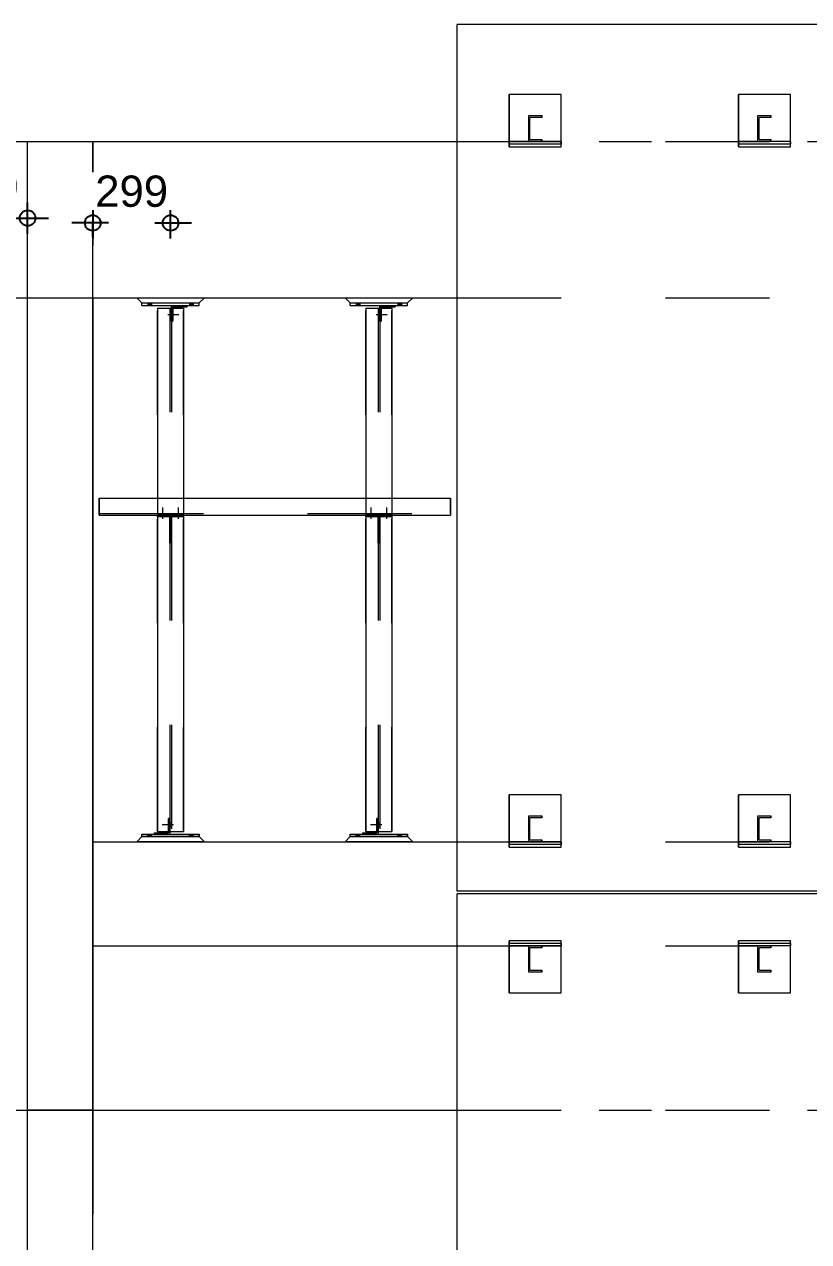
# Model space of a CAD drawing. Header units: millimetres. Extents: x 652937 to 1670132, y 1473552 to 2851037.
# Drawn here: x 663591.982 to 663594.993, y 1524533.015 to 1524537.69 of the extents above; entities that cross this region are included whole.
import ezdxf

# ---------------------------------------------------------------- set-up
doc = ezdxf.new("R2010")
doc.units = ezdxf.units.MM
for name, pattern in [('XKITLINE00', [0]), ('XKITLINE01', [4, 1, -1, 1, -1]), ('XKITLINE02', [4, 2, -2])]:
    doc.linetypes.add(name, pattern=pattern)
for name, color, linetype, lineweight in [('Bolt', 7, 'Continuous', 0), ('Part', 7, 'Continuous', 0), ('S-GRID', 7, 'Continuous', 9)]:
    doc.layers.add(name, color=color, linetype=linetype, lineweight=lineweight)
doc.layers.add('S-DIM', color=7, linetype='Continuous')
doc.styles.add('Arial', font='arial.ttf')
doc.dimstyles.new('Dim 40 - Cen', dxfattribs={"dimscale": 0.04, "dimtxt": 3, "dimasz": 1, "dimexe": 0, "dimexo": 1, "dimgap": 1.5, "dimtad": 1, "dimdec": 0, "dimlfac": 1000, "dimzin": 1, "dimdsep": 46, "dimtxsty": 'Arial', "dimblk": 'CEN1', "dimcen": 0.09, "dimclrd": 7, "dimclre": 7, "dimclrt": 7, "dimadec": 0, "dimazin": 0, "dimtfac": 1, "dimtdec": 0, "dimtix": 1, "dimtofl": 0, "dimtmove": 2, "dimatfit": 3, "dimfxl": 1, "dimtfill": 1, "dimtolj": 1, "dimtzin": 0, "dimarcsym": 1})

# ---------------------------------------------------------------- blocks, each defined once
blk = doc.blocks.new('*A39394463')
at = {"layer": 'S-GRID', "color": 7, "linetype": 'XKITLINE01', "lineweight": 0}
blk.add_line((-30.905117, -83.220099), (129.806536, -83.220099), dxfattribs=at)
blk = doc.blocks.new('*A39434467')
at = {"layer": 'S-GRID', "color": 7, "linetype": 'XKITLINE01', "lineweight": 0}
blk.add_line((-30.905117, -64.620099), (129.806536, -64.620099), dxfattribs=at)
blk = doc.blocks.new('*A40224546')
at = {"layer": 'Part', "color": 7, "linetype": 'XKITLINE00', "lineweight": 0}
for p, q in [((36.121892, -99.720099), (36.121892, -83.220099)), ((37.371892, -83.220099), (36.121892, -83.220099)), ((37.371892, -93.070099), (37.371892, -83.220099)), ((37.372292, -86.220099), (37.372292, -93.070099)), ((37.371892, -99.720099), (37.371892, -95.070099)), ((37.372292, -95.070099), (37.372292, -99.720099)), ((37.371892, -99.720099), (36.121892, -99.720099))]:
    blk.add_line(p, q, dxfattribs=at)
at = {"layer": 'Part', "color": 7, "linetype": 'XKITLINE02', "lineweight": 0}
for p, q in [((36.122292, -99.720099), (36.122292, -83.220099)), ((37.372292, -83.220099), (37.371892, -83.220099)), ((37.372292, -83.220099), (37.372292, -86.220099)), ((37.372292, -93.070099), (37.372292, -95.070099)), ((37.372292, -99.720099), (37.371892, -99.720099))]:
    blk.add_line(p, q, dxfattribs=at)
blk = doc.blocks.new('*A40314555')
at = {"layer": 'Part', "color": 7, "linetype": 'XKITLINE00', "lineweight": 0}
for p, q in [((51.765316, -62.370099), (44.365166, -62.370099)), ((44.365166, -79.020099), (44.365166, -62.370099)), ((51.765166, -79.020099), (44.365166, -79.020099)), ((51.765316, -79.070099), (44.365166, -79.070099)), ((44.365166, -93.970099), (44.365166, -79.070099))]:
    blk.add_line(p, q, dxfattribs=at)
at = {"layer": 'Part', "color": 7, "linetype": 'XKITLINE02', "lineweight": 0}
for p, q in [((44.365316, -79.020099), (44.365316, -62.370099)), ((44.365316, -93.970099), (44.365316, -79.070099))]:
    blk.add_line(p, q, dxfattribs=at)
blk = doc.blocks.new('*A44765000')
at = {"layer": 'Part', "color": 7, "linetype": 'XKITLINE00', "lineweight": 0}
blk.add_line((-7.628107, -83.220099), (44.365166, -83.220099), dxfattribs=at)
at = {"layer": 'Part', "color": 7, "linetype": 'XKITLINE02', "lineweight": 0}
blk.add_line((44.365166, -83.220099), (51.765341, -83.220099), dxfattribs=at)
blk = doc.blocks.new('*A44785002')
at = {"layer": 'Part', "color": 7, "linetype": 'XKITLINE00', "lineweight": 0}
for p, q in [((-7.628107, -64.620099), (44.365166, -64.620099)), ((-7.628107, -67.620099), (44.365166, -67.620099))]:
    blk.add_line(p, q, dxfattribs=at)
at = {"layer": 'Part', "color": 7, "linetype": 'XKITLINE02', "lineweight": 0}
for p, q in [((44.365166, -64.620099), (51.765341, -64.620099)), ((44.365166, -67.620099), (51.765341, -67.620099))]:
    blk.add_line(p, q, dxfattribs=at)
blk = doc.blocks.new('*A44795003')
at = {"layer": 'Part', "color": 7, "linetype": 'XKITLINE00', "lineweight": 0}
for p, q in [((37.371892, -80.070099), (37.371892, -78.070099)), ((37.371892, -78.070099), (44.365166, -78.070099)), ((37.371892, -80.070099), (44.365166, -80.070099))]:
    blk.add_line(p, q, dxfattribs=at)
at = {"layer": 'Part', "color": 7, "linetype": 'XKITLINE02', "lineweight": 0}
for p, q in [((37.371892, -78.070099), (37.372142, -78.070099)), ((37.372142, -78.070099), (37.372142, -80.070099)), ((44.365166, -78.070099), (51.765341, -78.070099)), ((37.372142, -80.070099), (37.371892, -80.070099)), ((44.365166, -80.070099), (51.765341, -80.070099))]:
    blk.add_line(p, q, dxfattribs=at)
blk = doc.blocks.new('*A44855009')
at = {"layer": 'Part', "color": 7, "linetype": 'XKITLINE02', "lineweight": 0}
for p, q in [((46.365369, -77.170099), (45.365357, -77.170099)), ((45.365357, -77.170099), (45.365357, -78.170099)), ((45.365369, -78.170099), (45.365369, -77.170099)), ((46.365357, -78.170099), (46.365357, -77.170099)), ((46.365369, -78.170099), (46.365369, -77.170099)), ((45.365357, -78.170099), (46.365369, -78.170099))]:
    blk.add_line(p, q, dxfattribs=at)
blk = doc.blocks.new('*A44865010')
at = {"layer": 'Part', "color": 7, "linetype": 'XKITLINE02', "lineweight": 0}
for p, q in [((46.36561, -78.070099), (45.365409, -78.070099)), ((45.365409, -78.120099), (45.365409, -78.070099)), ((45.36561, -78.120099), (45.36561, -78.070099)), ((46.365409, -78.070099), (46.36561, -78.070099)), ((46.365409, -78.120099), (46.365409, -78.070099)), ((46.36561, -78.070099), (46.36561, -78.120099)), ((46.36561, -78.120099), (45.365409, -78.120099)), ((46.36561, -78.120099), (46.365409, -78.120099))]:
    blk.add_line(p, q, dxfattribs=at)
blk = doc.blocks.new('*A44875011')
at = {"layer": 'Part', "color": 7, "linetype": 'XKITLINE02', "lineweight": 0}
for p, q in [((45.740384, -77.570099), (45.990525, -77.570099)), ((45.740384, -78.070099), (45.740384, -77.570099)), ((45.740525, -78.070099), (45.740525, -77.570099)), ((45.990525, -77.607599), (45.765384, -77.607599)), ((45.765384, -78.032599), (45.765384, -77.607599)), ((45.765525, -78.032599), (45.765525, -77.607599)), ((45.990384, -77.607599), (45.990384, -77.570099)), ((45.990525, -77.570099), (45.990525, -77.607599)), ((45.990525, -78.070099), (45.740384, -78.070099)), ((45.765384, -78.032599), (45.990525, -78.032599)), ((45.990384, -78.070099), (45.990384, -78.032599)), ((45.990525, -78.032599), (45.990525, -78.070099))]:
    blk.add_line(p, q, dxfattribs=at)
blk = doc.blocks.new('*A44885012')
at = {"layer": 'Part', "color": 7, "linetype": 'XKITLINE00', "lineweight": 0}
for p, q in [((38.851887, -71.975099), (38.851887, -71.825099)), ((38.851887, -71.825099), (38.881887, -71.825099)), ((38.851978, -72.325099), (38.851887, -71.975099)), ((38.851887, -71.975099), (38.881887, -71.975099)), ((38.881887, -71.975099), (38.881887, -71.825099)), ((38.881887, -71.975099), (38.881978, -72.325099)), ((38.882008, -72.325099), (38.882008, -71.825099)), ((38.852008, -72.325099), (38.851978, -72.325099)), ((38.851978, -72.325099), (38.882008, -72.325099))]:
    blk.add_line(p, q, dxfattribs=at)
at = {"layer": 'Part', "color": 7, "linetype": 'XKITLINE02', "lineweight": 0}
for p, q in [((38.851887, -71.825099), (38.852008, -71.825099)), ((38.852008, -71.825099), (38.852008, -72.325099)), ((38.881887, -71.825099), (38.882008, -71.825099)), ((38.882008, -71.825099), (38.881887, -71.825099))]:
    blk.add_line(p, q, dxfattribs=at)
blk = doc.blocks.new('*A44895013')
at = {"layer": 'Part', "color": 7, "linetype": 'XKITLINE00', "lineweight": 0}
for p, q in [((42.850406, -71.975099), (42.850406, -71.825099)), ((42.850406, -71.825099), (42.880406, -71.825099)), ((42.850496, -72.325099), (42.850406, -71.975099)), ((42.850406, -71.975099), (42.880406, -71.975099)), ((42.880406, -71.975099), (42.880406, -71.825099)), ((42.880406, -71.975099), (42.880496, -72.325099)), ((42.880526, -72.325099), (42.880526, -71.825099)), ((42.850526, -72.325099), (42.850496, -72.325099)), ((42.850496, -72.325099), (42.880526, -72.325099))]:
    blk.add_line(p, q, dxfattribs=at)
at = {"layer": 'Part', "color": 7, "linetype": 'XKITLINE02', "lineweight": 0}
for p, q in [((42.850406, -71.825099), (42.850526, -71.825099)), ((42.850526, -71.825099), (42.850526, -72.325099)), ((42.880406, -71.825099), (42.880526, -71.825099)), ((42.880526, -71.825099), (42.880406, -71.825099))]:
    blk.add_line(p, q, dxfattribs=at)
blk = doc.blocks.new('*A44905014')
at = {"layer": 'Part', "color": 7, "linetype": 'XKITLINE00', "lineweight": 0}
for p, q in [((38.317008, -77.920099), (39.417118, -77.920099)), ((38.317008, -77.970099), (38.317008, -77.920099)), ((39.417008, -77.970099), (38.317008, -77.970099)), ((39.417008, -77.970099), (39.417008, -77.920099)), ((39.417118, -77.920099), (39.417118, -77.970099))]:
    blk.add_line(p, q, dxfattribs=at)
at = {"layer": 'Part', "color": 7, "linetype": 'XKITLINE02', "lineweight": 0}
for p, q in [((38.317118, -77.970099), (38.317118, -77.920099)), ((39.417118, -77.970099), (39.417008, -77.970099)), ((39.417118, -77.970099), (39.417008, -77.970099))]:
    blk.add_line(p, q, dxfattribs=at)
blk = doc.blocks.new('*A44915015')
at = {"layer": 'Part', "color": 7, "linetype": 'XKITLINE00', "lineweight": 0}
for p, q in [((38.216988, -78.070099), (38.317008, -77.970099)), ((38.317008, -77.970099), (39.417008, -77.970099)), ((39.417008, -77.970099), (39.516988, -78.070099)), ((39.417118, -77.970099), (39.517138, -78.070099))]:
    blk.add_line(p, q, dxfattribs=at)
at = {"layer": 'Part', "color": 7, "linetype": 'XKITLINE02', "lineweight": 0}
for p, q in [((39.517138, -78.070099), (38.216988, -78.070099)), ((38.317118, -77.970099), (38.217138, -78.070099)), ((38.317008, -77.970099), (38.317118, -77.970099)), ((39.417008, -77.970099), (39.417118, -77.970099)), ((39.417118, -77.970099), (39.417008, -77.970099)), ((39.517138, -78.070099), (39.516988, -78.070099))]:
    blk.add_line(p, q, dxfattribs=at)
blk = doc.blocks.new('*A44925016')
at = {"layer": 'Part', "color": 7, "linetype": 'XKITLINE02', "lineweight": 0}
for p, q in [((38.852093, -77.620099), (38.827033, -77.620099)), ((38.827033, -77.620099), (38.827033, -77.870099)), ((38.827093, -77.895099), (38.827093, -77.620099)), ((38.852033, -77.620099), (38.852033, -77.870099)), ((38.852093, -77.620099), (38.852093, -77.870099)), ((38.552033, -77.920099), (38.852093, -77.920099)), ((38.552093, -77.895099), (38.552093, -77.920099)), ((38.827033, -77.895099), (38.827093, -77.895099)), ((38.827033, -77.895099), (38.827093, -77.895099))]:
    blk.add_line(p, q, dxfattribs=at)
at = {"layer": 'Part', "color": 7, "linetype": 'XKITLINE00', "lineweight": 0}
for p, q in [((38.552033, -77.895099), (38.552033, -77.920099)), ((38.552033, -77.895099), (38.827033, -77.895099)), ((38.827033, -77.870099), (38.827033, -77.895099)), ((38.852033, -77.870099), (38.852033, -77.920099)), ((38.852093, -77.870099), (38.852093, -77.920099))]:
    blk.add_line(p, q, dxfattribs=at)
blk = doc.blocks.new('*A44935017')
at = {"layer": 'Bolt', "color": 7, "linetype": 'XKITLINE02', "lineweight": 0}
for p, q in [((38.921663, -77.745099), (38.707063, -77.745099)), ((38.852043, -77.780099), (38.827043, -77.780099)), ((38.852082, -77.710099), (38.827082, -77.710099)), ((38.882056, -77.780099), (38.852056, -77.780099)), ((38.88207, -77.710099), (38.85207, -77.710099))]:
    blk.add_line(p, q, dxfattribs=at)
blk = doc.blocks.new('*A44945018')
at = {"layer": 'Bolt'}
for points in [[(38.432, -77.97), (38.432, -77.92), (38.502, -77.92), (38.502, -77.97)], [(39.232, -77.97), (39.232, -77.92), (39.302, -77.92), (39.302, -77.97)]]:
    blk.add_hatch(color=7, dxfattribs=at).paths.add_polyline_path(points, flags=17)
at = {"layer": 'Bolt', "color": 7, "linetype": 'XKITLINE00', "lineweight": 0}
for p, q in [((38.432, -77.97), (38.432, -77.92)), ((38.467, -77.97), (38.467, -77.92)), ((38.502, -77.97), (38.502, -77.92)), ((39.232, -77.97), (39.232, -77.92)), ((39.267, -77.97), (39.267, -77.92)), ((39.302, -77.97), (39.302, -77.92))]:
    blk.add_line(p, q, dxfattribs=at)
blk = doc.blocks.new('*A44955019')
at = {"layer": 'Part', "color": 7, "linetype": 'XKITLINE00', "lineweight": 0}
for p, q in [((42.315526, -77.920099), (43.415636, -77.920099)), ((42.315526, -77.970099), (42.315526, -77.920099)), ((43.415526, -77.970099), (42.315526, -77.970099)), ((43.415526, -77.970099), (43.415526, -77.920099)), ((43.415636, -77.920099), (43.415636, -77.970099))]:
    blk.add_line(p, q, dxfattribs=at)
at = {"layer": 'Part', "color": 7, "linetype": 'XKITLINE02', "lineweight": 0}
for p, q in [((42.315636, -77.970099), (42.315636, -77.920099)), ((43.415636, -77.970099), (43.415526, -77.970099)), ((43.415636, -77.970099), (43.415526, -77.970099))]:
    blk.add_line(p, q, dxfattribs=at)
blk = doc.blocks.new('*A44965020')
at = {"layer": 'Part', "color": 7, "linetype": 'XKITLINE00', "lineweight": 0}
for p, q in [((42.215506, -78.070099), (42.315526, -77.970099)), ((42.315526, -77.970099), (43.415526, -77.970099)), ((43.415526, -77.970099), (43.515506, -78.070099)), ((43.415636, -77.970099), (43.515656, -78.070099))]:
    blk.add_line(p, q, dxfattribs=at)
at = {"layer": 'Part', "color": 7, "linetype": 'XKITLINE02', "lineweight": 0}
for p, q in [((43.515656, -78.070099), (42.215506, -78.070099)), ((42.315636, -77.970099), (42.215656, -78.070099)), ((42.315526, -77.970099), (42.315636, -77.970099)), ((43.415526, -77.970099), (43.415636, -77.970099)), ((43.415636, -77.970099), (43.415526, -77.970099)), ((43.515656, -78.070099), (43.515506, -78.070099))]:
    blk.add_line(p, q, dxfattribs=at)
blk = doc.blocks.new('*A44975021')
at = {"layer": 'Part', "color": 7, "linetype": 'XKITLINE02', "lineweight": 0}
for p, q in [((42.850611, -77.620099), (42.825551, -77.620099)), ((42.825551, -77.620099), (42.825551, -77.870099)), ((42.825611, -77.895099), (42.825611, -77.620099)), ((42.850551, -77.620099), (42.850551, -77.870099)), ((42.850611, -77.620099), (42.850611, -77.870099)), ((42.550551, -77.920099), (42.850611, -77.920099)), ((42.550611, -77.895099), (42.550611, -77.920099)), ((42.825551, -77.895099), (42.825611, -77.895099)), ((42.825551, -77.895099), (42.825611, -77.895099))]:
    blk.add_line(p, q, dxfattribs=at)
at = {"layer": 'Part', "color": 7, "linetype": 'XKITLINE00', "lineweight": 0}
for p, q in [((42.550551, -77.895099), (42.550551, -77.920099)), ((42.550551, -77.895099), (42.825551, -77.895099)), ((42.825551, -77.870099), (42.825551, -77.895099)), ((42.850551, -77.870099), (42.850551, -77.920099)), ((42.850611, -77.870099), (42.850611, -77.920099))]:
    blk.add_line(p, q, dxfattribs=at)
blk = doc.blocks.new('*A44985022')
at = {"layer": 'Bolt', "color": 7, "linetype": 'XKITLINE02', "lineweight": 0}
for p, q in [((42.920181, -77.745099), (42.705581, -77.745099)), ((42.850561, -77.780099), (42.825561, -77.780099)), ((42.850601, -77.710099), (42.825601, -77.710099)), ((42.880574, -77.780099), (42.850574, -77.780099)), ((42.880588, -77.710099), (42.850588, -77.710099))]:
    blk.add_line(p, q, dxfattribs=at)
blk = doc.blocks.new('*A44995023')
at = {"layer": 'Bolt'}
for points in [[(42.431, -77.97), (42.431, -77.92), (42.501, -77.92), (42.501, -77.97)], [(43.231, -77.97), (43.231, -77.92), (43.301, -77.92), (43.301, -77.97)]]:
    blk.add_hatch(color=7, dxfattribs=at).paths.add_polyline_path(points, flags=17)
at = {"layer": 'Bolt', "color": 7, "linetype": 'XKITLINE00', "lineweight": 0}
for p, q in [((42.431, -77.97), (42.431, -77.92)), ((42.466, -77.97), (42.466, -77.92)), ((42.501, -77.97), (42.501, -77.92)), ((43.231, -77.97), (43.231, -77.92)), ((43.266, -77.97), (43.266, -77.92)), ((43.301, -77.97), (43.301, -77.92))]:
    blk.add_line(p, q, dxfattribs=at)
blk = doc.blocks.new('*A45005024')
at = {"layer": 'Part', "color": 7, "linetype": 'XKITLINE00', "lineweight": 0}
for p, q in [((37.496884, -71.470099), (44.240314, -71.470099)), ((37.496884, -71.470099), (37.496884, -71.795099)), ((44.24032, -71.470099), (44.240314, -71.470099)), ((44.240314, -71.470099), (44.240314, -71.795099)), ((44.240404, -71.470099), (44.240398, -71.470099)), ((44.240398, -71.470099), (44.240398, -71.765099)), ((44.240404, -71.765099), (44.240404, -71.795099)), ((37.496884, -71.795099), (44.240314, -71.795099))]:
    blk.add_line(p, q, dxfattribs=at)
at = {"layer": 'Part', "color": 7, "linetype": 'XKITLINE02', "lineweight": 0}
for p, q in [((37.496889, -71.765099), (37.496889, -71.470099)), ((37.496967, -71.765099), (37.496967, -71.470099)), ((37.496973, -71.795099), (37.496973, -71.470099)), ((44.240314, -71.470099), (44.240404, -71.470099)), ((44.24032, -71.765099), (44.24032, -71.470099)), ((44.240404, -71.470099), (44.240404, -71.765099)), ((37.496889, -71.765099), (44.240398, -71.765099)), ((44.240398, -71.765099), (44.24032, -71.765099)), ((44.240314, -71.795099), (44.240404, -71.795099)), ((44.240314, -71.795099), (44.240404, -71.795099))]:
    blk.add_line(p, q, dxfattribs=at)
blk = doc.blocks.new('*A45015025')
at = {"layer": 'Part', "color": 7, "linetype": 'XKITLINE00', "lineweight": 0}
for p, q in [((38.616887, -71.825099), (38.616887, -71.795099)), ((39.117008, -71.825099), (38.616887, -71.825099)), ((39.116887, -71.825099), (39.116887, -71.795099)), ((39.117008, -71.825099), (39.116887, -71.825099)), ((39.117008, -71.795099), (39.117008, -71.825099))]:
    blk.add_line(p, q, dxfattribs=at)
at = {"layer": 'Part', "color": 7, "linetype": 'XKITLINE02', "lineweight": 0}
for p, q in [((39.117008, -71.795099), (38.616887, -71.795099)), ((38.617008, -71.825099), (38.617008, -71.795099)), ((39.116887, -71.795099), (39.117008, -71.795099))]:
    blk.add_line(p, q, dxfattribs=at)
blk = doc.blocks.new('*A45025026')
at = {"layer": 'Bolt'}
for points in [[(38.752, -71.765), (38.752, -71.795), (38.682, -71.795), (38.682, -71.765)], [(39.052, -71.765), (39.052, -71.795), (38.982, -71.795), (38.982, -71.765)], [(38.752, -71.795), (38.752, -71.825), (38.682, -71.825), (38.682, -71.795)], [(39.052, -71.795), (39.052, -71.825), (38.982, -71.825), (38.982, -71.795)]]:
    blk.add_hatch(color=7, dxfattribs=at).paths.add_polyline_path(points, flags=17)
at = {"layer": 'Bolt', "color": 7, "linetype": 'XKITLINE00', "lineweight": 0}
for p, q in [((38.682, -71.795), (38.682, -71.765)), ((38.717, -71.865), (38.717, -71.65)), ((38.752, -71.795), (38.752, -71.765)), ((38.982, -71.795), (38.982, -71.765)), ((39.017, -71.865), (39.017, -71.65)), ((39.052, -71.795), (39.052, -71.765)), ((38.682, -71.825), (38.682, -71.795)), ((38.752, -71.825), (38.752, -71.795)), ((38.982, -71.825), (38.982, -71.795)), ((39.052, -71.825), (39.052, -71.795))]:
    blk.add_line(p, q, dxfattribs=at)
blk = doc.blocks.new('*A45035027')
at = {"layer": 'Part', "color": 7, "linetype": 'XKITLINE00', "lineweight": 0}
for p, q in [((42.615406, -71.825099), (42.615406, -71.795099)), ((43.115526, -71.825099), (42.615406, -71.825099)), ((43.115406, -71.825099), (43.115406, -71.795099)), ((43.115526, -71.825099), (43.115406, -71.825099)), ((43.115526, -71.795099), (43.115526, -71.825099))]:
    blk.add_line(p, q, dxfattribs=at)
at = {"layer": 'Part', "color": 7, "linetype": 'XKITLINE02', "lineweight": 0}
for p, q in [((43.115526, -71.795099), (42.615406, -71.795099)), ((42.615526, -71.825099), (42.615526, -71.795099)), ((43.115406, -71.795099), (43.115526, -71.795099))]:
    blk.add_line(p, q, dxfattribs=at)
blk = doc.blocks.new('*A45045028')
at = {"layer": 'Bolt'}
for points in [[(42.75, -71.765), (42.75, -71.795), (42.68, -71.795), (42.68, -71.765)], [(43.05, -71.765), (43.05, -71.795), (42.98, -71.795), (42.98, -71.765)], [(42.75, -71.795), (42.75, -71.825), (42.68, -71.825), (42.68, -71.795)], [(43.05, -71.795), (43.05, -71.825), (42.98, -71.825), (42.98, -71.795)]]:
    blk.add_hatch(color=7, dxfattribs=at).paths.add_polyline_path(points, flags=17)
at = {"layer": 'Bolt', "color": 7, "linetype": 'XKITLINE00', "lineweight": 0}
for p, q in [((42.68, -71.795), (42.68, -71.765)), ((42.715, -71.865), (42.715, -71.65)), ((42.75, -71.795), (42.75, -71.765)), ((42.98, -71.795), (42.98, -71.765)), ((43.015, -71.865), (43.015, -71.65)), ((43.05, -71.795), (43.05, -71.765)), ((42.68, -71.825), (42.68, -71.795)), ((42.75, -71.825), (42.75, -71.795)), ((42.98, -71.825), (42.98, -71.795)), ((43.05, -71.825), (43.05, -71.795))]:
    blk.add_line(p, q, dxfattribs=at)
blk = doc.blocks.new('*A45055029')
at = {"layer": 'Part', "color": 7, "linetype": 'XKITLINE00', "lineweight": 0}
for p, q in [((38.317008, -67.770099), (38.317008, -67.720099)), ((38.317008, -67.720099), (39.417008, -67.720099)), ((38.317008, -67.770099), (39.417118, -67.770099)), ((39.417008, -67.770099), (39.417008, -67.720099)), ((39.417118, -67.770099), (39.417118, -67.720099))]:
    blk.add_line(p, q, dxfattribs=at)
at = {"layer": 'Part', "color": 7, "linetype": 'XKITLINE02', "lineweight": 0}
for p, q in [((38.317118, -67.770099), (38.317118, -67.720099)), ((39.417118, -67.720099), (39.417008, -67.720099)), ((39.417008, -67.720099), (39.417118, -67.720099))]:
    blk.add_line(p, q, dxfattribs=at)
blk = doc.blocks.new('*A45065030')
at = {"layer": 'Part', "color": 7, "linetype": 'XKITLINE00', "lineweight": 0}
for p, q in [((38.216988, -67.620099), (38.317008, -67.720099)), ((38.317008, -67.720099), (39.417008, -67.720099)), ((39.516988, -67.620099), (39.417008, -67.720099)), ((39.417118, -67.720099), (39.517138, -67.620099))]:
    blk.add_line(p, q, dxfattribs=at)
at = {"layer": 'Part', "color": 7, "linetype": 'XKITLINE02', "lineweight": 0}
for p, q in [((38.217138, -67.620099), (38.216988, -67.620099)), ((38.216988, -67.620099), (39.517138, -67.620099)), ((38.317118, -67.720099), (38.217138, -67.620099)), ((39.417008, -67.720099), (39.417118, -67.720099)), ((39.417008, -67.720099), (39.417118, -67.720099))]:
    blk.add_line(p, q, dxfattribs=at)
blk = doc.blocks.new('*A45075031')
at = {"layer": 'Part', "color": 7, "linetype": 'XKITLINE00', "lineweight": 0}
for p, q in [((38.882033, -67.770099), (38.882033, -67.820099)), ((38.907033, -67.795099), (38.907033, -67.820099)), ((38.907033, -67.795099), (39.182033, -67.795099)), ((38.907093, -67.795099), (38.907093, -67.820099)), ((39.182033, -67.795099), (39.182033, -67.770099)), ((39.182093, -67.795099), (39.182093, -67.770099))]:
    blk.add_line(p, q, dxfattribs=at)
at = {"layer": 'Part', "color": 7, "linetype": 'XKITLINE02', "lineweight": 0}
for p, q in [((38.882033, -67.770099), (39.182093, -67.770099)), ((38.882093, -68.070099), (38.882093, -67.770099)), ((39.182093, -67.795099), (39.182033, -67.795099)), ((39.182033, -67.795099), (39.182093, -67.795099)), ((38.882033, -67.820099), (38.882033, -68.070099)), ((38.907033, -67.820099), (38.907033, -68.070099)), ((38.907093, -67.820099), (38.907093, -68.070099)), ((38.882033, -68.070099), (38.907093, -68.070099))]:
    blk.add_line(p, q, dxfattribs=at)
blk = doc.blocks.new('*A45085032')
at = {"layer": 'Bolt', "color": 7, "linetype": 'XKITLINE02', "lineweight": 0}
for p, q in [((38.812463, -67.945099), (39.027063, -67.945099)), ((38.852056, -67.910099), (38.882056, -67.910099)), ((38.85207, -67.980099), (38.88207, -67.980099)), ((38.882043, -67.910099), (38.907043, -67.910099)), ((38.882082, -67.980099), (38.907082, -67.980099))]:
    blk.add_line(p, q, dxfattribs=at)
blk = doc.blocks.new('*A45095033')
at = {"layer": 'Bolt'}
for points in [[(38.432, -67.77), (38.432, -67.72), (38.502, -67.72), (38.502, -67.77)], [(39.232, -67.77), (39.232, -67.72), (39.302, -67.72), (39.302, -67.77)]]:
    blk.add_hatch(color=7, dxfattribs=at).paths.add_polyline_path(points, flags=17)
at = {"layer": 'Bolt', "color": 7, "linetype": 'XKITLINE00', "lineweight": 0}
for p, q in [((38.432, -67.72), (38.432, -67.77)), ((38.467, -67.72), (38.467, -67.77)), ((38.502, -67.72), (38.502, -67.77)), ((39.232, -67.72), (39.232, -67.77)), ((39.267, -67.72), (39.267, -67.77)), ((39.302, -67.72), (39.302, -67.77))]:
    blk.add_line(p, q, dxfattribs=at)
blk = doc.blocks.new('*A45105034')
at = {"layer": 'Part', "color": 7, "linetype": 'XKITLINE00', "lineweight": 0}
for p, q in [((42.315526, -67.770099), (42.315526, -67.720099)), ((42.315526, -67.720099), (43.415526, -67.720099)), ((42.315526, -67.770099), (43.415636, -67.770099)), ((43.415526, -67.770099), (43.415526, -67.720099)), ((43.415636, -67.770099), (43.415636, -67.720099))]:
    blk.add_line(p, q, dxfattribs=at)
at = {"layer": 'Part', "color": 7, "linetype": 'XKITLINE02', "lineweight": 0}
for p, q in [((42.315636, -67.770099), (42.315636, -67.720099)), ((43.415636, -67.720099), (43.415526, -67.720099)), ((43.415526, -67.720099), (43.415636, -67.720099))]:
    blk.add_line(p, q, dxfattribs=at)
blk = doc.blocks.new('*A45115035')
at = {"layer": 'Part', "color": 7, "linetype": 'XKITLINE00', "lineweight": 0}
for p, q in [((42.215506, -67.620099), (42.315526, -67.720099)), ((42.315526, -67.720099), (43.415526, -67.720099)), ((43.515506, -67.620099), (43.415526, -67.720099)), ((43.415636, -67.720099), (43.515656, -67.620099))]:
    blk.add_line(p, q, dxfattribs=at)
at = {"layer": 'Part', "color": 7, "linetype": 'XKITLINE02', "lineweight": 0}
for p, q in [((42.215656, -67.620099), (42.215506, -67.620099)), ((42.215506, -67.620099), (43.515656, -67.620099)), ((42.315636, -67.720099), (42.215656, -67.620099)), ((43.415526, -67.720099), (43.415636, -67.720099)), ((43.415526, -67.720099), (43.415636, -67.720099))]:
    blk.add_line(p, q, dxfattribs=at)
blk = doc.blocks.new('*A45125036')
at = {"layer": 'Part', "color": 7, "linetype": 'XKITLINE00', "lineweight": 0}
for p, q in [((42.880551, -67.770099), (42.880551, -67.820099)), ((42.905551, -67.795099), (42.905551, -67.820099)), ((42.905551, -67.795099), (43.180551, -67.795099)), ((42.905611, -67.795099), (42.905611, -67.820099)), ((43.180551, -67.795099), (43.180551, -67.770099)), ((43.180611, -67.795099), (43.180611, -67.770099))]:
    blk.add_line(p, q, dxfattribs=at)
at = {"layer": 'Part', "color": 7, "linetype": 'XKITLINE02', "lineweight": 0}
for p, q in [((42.880551, -67.770099), (43.180611, -67.770099)), ((42.880611, -68.070099), (42.880611, -67.770099)), ((43.180611, -67.795099), (43.180551, -67.795099)), ((43.180551, -67.795099), (43.180611, -67.795099)), ((42.880551, -67.820099), (42.880551, -68.070099)), ((42.905551, -67.820099), (42.905551, -68.070099)), ((42.905611, -67.820099), (42.905611, -68.070099)), ((42.880551, -68.070099), (42.905611, -68.070099))]:
    blk.add_line(p, q, dxfattribs=at)
blk = doc.blocks.new('*A45135037')
at = {"layer": 'Bolt', "color": 7, "linetype": 'XKITLINE02', "lineweight": 0}
for p, q in [((42.810981, -67.945099), (43.025581, -67.945099)), ((42.850574, -67.910099), (42.880574, -67.910099)), ((42.850588, -67.980099), (42.880588, -67.980099)), ((42.880561, -67.910099), (42.905561, -67.910099)), ((42.880601, -67.980099), (42.905601, -67.980099))]:
    blk.add_line(p, q, dxfattribs=at)
blk = doc.blocks.new('*A45145038')
at = {"layer": 'Bolt'}
for points in [[(42.431, -67.77), (42.431, -67.72), (42.501, -67.72), (42.501, -67.77)], [(43.231, -67.77), (43.231, -67.72), (43.301, -67.72), (43.301, -67.77)]]:
    blk.add_hatch(color=7, dxfattribs=at).paths.add_polyline_path(points, flags=17)
at = {"layer": 'Bolt', "color": 7, "linetype": 'XKITLINE00', "lineweight": 0}
for p, q in [((42.431, -67.72), (42.431, -67.77)), ((42.466, -67.72), (42.466, -67.77)), ((42.501, -67.72), (42.501, -67.77)), ((43.231, -67.72), (43.231, -67.77)), ((43.266, -67.72), (43.266, -67.77)), ((43.301, -67.72), (43.301, -67.77))]:
    blk.add_line(p, q, dxfattribs=at)
blk = doc.blocks.new('*A45235047')
at = {"layer": 'Part', "color": 7, "linetype": 'XKITLINE00', "lineweight": 0}
for p, q in [((36.121892, -83.220099), (36.121892, -64.620099)), ((36.121892, -64.620099), (37.371892, -64.620099)), ((37.371892, -83.220099), (37.371892, -64.620099)), ((37.372292, -67.620099), (37.372292, -78.070099)), ((37.372292, -80.070099), (37.372292, -83.220099)), ((37.371892, -83.220099), (36.121892, -83.220099))]:
    blk.add_line(p, q, dxfattribs=at)
at = {"layer": 'Part', "color": 7, "linetype": 'XKITLINE02', "lineweight": 0}
for p, q in [((36.122292, -83.220099), (36.122292, -64.620099)), ((37.371892, -64.620099), (37.372292, -64.620099)), ((37.371892, -64.620099), (37.372292, -64.620099)), ((37.372292, -64.620099), (37.372292, -67.620099)), ((37.372292, -78.070099), (37.372292, -80.070099)), ((37.372292, -83.220099), (37.371892, -83.220099)), ((37.371892, -83.220099), (37.372292, -83.220099))]:
    blk.add_line(p, q, dxfattribs=at)
blk = doc.blocks.new('*A45715095')
at = {"layer": 'Part', "color": 7, "linetype": 'XKITLINE02', "lineweight": 0}
for p, q in [((46.36561, -64.620099), (45.36541, -64.620099)), ((45.36541, -64.670099), (45.36541, -64.620099)), ((46.36561, -64.670099), (45.36541, -64.670099)), ((45.36561, -64.670099), (45.36561, -64.620099)), ((46.36541, -64.620099), (46.36561, -64.620099)), ((46.36541, -64.670099), (46.36541, -64.620099)), ((46.36561, -64.670099), (46.36541, -64.670099)), ((46.36561, -64.620099), (46.36561, -64.670099))]:
    blk.add_line(p, q, dxfattribs=at)
blk = doc.blocks.new('*A45725096')
at = {"layer": 'Part', "color": 7, "linetype": 'XKITLINE02', "lineweight": 0}
for p, q in [((50.76561, -64.620099), (49.765409, -64.620099)), ((49.765409, -64.670099), (49.765409, -64.620099)), ((50.76561, -64.670099), (49.765409, -64.670099)), ((49.76561, -64.670099), (49.76561, -64.620099)), ((50.765409, -64.620099), (50.76561, -64.620099)), ((50.765409, -64.670099), (50.765409, -64.620099)), ((50.76561, -64.670099), (50.765409, -64.670099)), ((50.76561, -64.620099), (50.76561, -64.670099))]:
    blk.add_line(p, q, dxfattribs=at)
blk = doc.blocks.new('*A45735097')
at = {"layer": 'Part', "color": 7, "linetype": 'XKITLINE02', "lineweight": 0}
for p, q in [((46.365372, -63.720099), (45.36536, -63.720099)), ((45.36536, -63.720099), (45.36536, -64.720099)), ((45.365372, -64.720099), (45.365372, -63.720099)), ((46.36536, -64.720099), (46.36536, -63.720099)), ((46.365372, -64.720099), (46.365372, -63.720099)), ((45.36536, -64.720099), (46.365372, -64.720099))]:
    blk.add_line(p, q, dxfattribs=at)
blk = doc.blocks.new('*A45745098')
at = {"layer": 'Part', "color": 7, "linetype": 'XKITLINE02', "lineweight": 0}
for p, q in [((50.765372, -63.720099), (49.76536, -63.720099)), ((49.76536, -63.720099), (49.76536, -64.720099)), ((49.765372, -64.720099), (49.765372, -63.720099)), ((50.76536, -64.720099), (50.76536, -63.720099)), ((50.765372, -64.720099), (50.765372, -63.720099)), ((49.76536, -64.720099), (50.765372, -64.720099))]:
    blk.add_line(p, q, dxfattribs=at)
blk = doc.blocks.new('*A45755099')
at = {"layer": 'Part', "color": 7, "linetype": 'XKITLINE02', "lineweight": 0}
for p, q in [((45.740387, -64.120099), (45.990528, -64.120099)), ((45.740387, -64.620099), (45.740387, -64.120099)), ((45.740528, -64.620099), (45.740528, -64.120099)), ((45.990528, -64.157599), (45.765387, -64.157599)), ((45.765387, -64.582599), (45.765387, -64.157599)), ((45.765528, -64.582599), (45.765528, -64.157599)), ((45.990387, -64.157599), (45.990387, -64.120099)), ((45.990528, -64.120099), (45.990528, -64.157599)), ((45.990528, -64.620099), (45.740387, -64.620099)), ((45.765387, -64.582599), (45.990528, -64.582599)), ((45.990387, -64.620099), (45.990387, -64.582599)), ((45.990528, -64.582599), (45.990528, -64.620099))]:
    blk.add_line(p, q, dxfattribs=at)
blk = doc.blocks.new('*A45765100')
at = {"layer": 'Part', "color": 7, "linetype": 'XKITLINE02', "lineweight": 0}
for p, q in [((50.140387, -64.120099), (50.390528, -64.120099)), ((50.140387, -64.620099), (50.140387, -64.120099)), ((50.140528, -64.620099), (50.140528, -64.120099)), ((50.390528, -64.157599), (50.165387, -64.157599)), ((50.165387, -64.582599), (50.165387, -64.157599)), ((50.165528, -64.582599), (50.165528, -64.157599)), ((50.390387, -64.157599), (50.390387, -64.120099)), ((50.390528, -64.120099), (50.390528, -64.157599)), ((50.390528, -64.620099), (50.140387, -64.620099)), ((50.165387, -64.582599), (50.390528, -64.582599)), ((50.390387, -64.620099), (50.390387, -64.582599)), ((50.390528, -64.582599), (50.390528, -64.620099))]:
    blk.add_line(p, q, dxfattribs=at)
blk = doc.blocks.new('*A45775101')
at = {"layer": 'Part', "color": 7, "linetype": 'XKITLINE00', "lineweight": 0}
for p, q in [((38.617013, -67.820099), (38.617021, -67.820099)), ((38.617013, -67.820099), (38.617013, -71.470099)), ((38.617013, -67.820099), (39.117021, -67.820099)), ((39.117013, -67.820099), (39.117013, -71.470099)), ((39.117105, -67.820099), (39.117105, -71.470099)), ((39.117113, -67.820099), (39.117105, -67.820099)), ((38.617013, -71.825099), (38.617013, -77.870099)), ((39.117013, -71.795099), (39.117013, -77.870099)), ((39.117105, -71.795099), (39.117105, -77.870099)), ((38.617013, -77.870099), (38.617021, -77.870099)), ((38.617013, -77.870099), (39.117021, -77.870099)), ((39.117105, -77.870099), (39.117113, -77.870099))]:
    blk.add_line(p, q, dxfattribs=at)
at = {"layer": 'Part', "color": 7, "linetype": 'XKITLINE02', "lineweight": 0}
for p, q in [((38.617021, -67.820099), (38.617021, -77.870099)), ((38.617105, -77.870099), (38.617105, -67.820099)), ((38.617105, -67.820099), (38.617113, -67.820099)), ((38.617113, -77.870099), (38.617113, -67.820099)), ((38.852021, -67.820099), (38.852021, -77.870099)), ((38.852105, -67.820099), (38.852105, -77.870099)), ((38.882021, -67.820099), (38.882021, -77.870099)), ((38.882105, -67.820099), (38.882105, -77.870099)), ((39.117021, -67.820099), (39.117021, -77.870099)), ((39.117021, -67.820099), (39.117105, -67.820099)), ((39.117021, -67.820099), (39.117113, -67.820099)), ((39.117113, -77.870099), (39.117113, -67.820099)), ((38.617013, -71.470099), (38.617013, -71.825099)), ((39.117013, -71.470099), (39.117013, -71.795099)), ((39.117105, -71.470099), (39.117105, -71.795099)), ((38.617113, -77.870099), (38.617105, -77.870099)), ((39.117021, -77.870099), (39.117105, -77.870099)), ((39.117021, -77.870099), (39.117113, -77.870099))]:
    blk.add_line(p, q, dxfattribs=at)
blk = doc.blocks.new('*A45785102')
at = {"layer": 'Part', "color": 7, "linetype": 'XKITLINE00', "lineweight": 0}
for p, q in [((42.615531, -67.820099), (42.615539, -67.820099)), ((42.615531, -67.820099), (42.615531, -71.470099)), ((42.615531, -67.820099), (43.115539, -67.820099)), ((43.115531, -67.820099), (43.115531, -71.470099)), ((43.115623, -67.820099), (43.115623, -71.470099)), ((43.115631, -67.820099), (43.115623, -67.820099)), ((42.615531, -71.825099), (42.615531, -77.870099)), ((43.115531, -71.795099), (43.115531, -77.870099)), ((43.115623, -71.795099), (43.115623, -77.870099)), ((42.615531, -77.870099), (42.615539, -77.870099)), ((42.615531, -77.870099), (43.115539, -77.870099)), ((43.115623, -77.870099), (43.115631, -77.870099))]:
    blk.add_line(p, q, dxfattribs=at)
at = {"layer": 'Part', "color": 7, "linetype": 'XKITLINE02', "lineweight": 0}
for p, q in [((42.615539, -67.820099), (42.615539, -77.870099)), ((42.615623, -77.870099), (42.615623, -67.820099)), ((42.615623, -67.820099), (42.615631, -67.820099)), ((42.615631, -77.870099), (42.615631, -67.820099)), ((42.850539, -67.820099), (42.850539, -77.870099)), ((42.850623, -67.820099), (42.850623, -77.870099)), ((42.880539, -67.820099), (42.880539, -77.870099)), ((42.880623, -67.820099), (42.880623, -77.870099)), ((43.115539, -67.820099), (43.115539, -77.870099)), ((43.115539, -67.820099), (43.115623, -67.820099)), ((43.115539, -67.820099), (43.115631, -67.820099)), ((43.115631, -77.870099), (43.115631, -67.820099)), ((42.615531, -71.470099), (42.615531, -71.825099)), ((43.115531, -71.470099), (43.115531, -71.795099)), ((43.115623, -71.470099), (43.115623, -71.795099)), ((42.615631, -77.870099), (42.615623, -77.870099)), ((43.115539, -77.870099), (43.115623, -77.870099)), ((43.115539, -77.870099), (43.115631, -77.870099))]:
    blk.add_line(p, q, dxfattribs=at)
blk = doc.blocks.new('*A45795103')
at = {"layer": 'Part', "color": 7, "linetype": 'XKITLINE02', "lineweight": 0}
for p, q in [((50.765369, -77.170099), (49.765357, -77.170099)), ((49.765357, -77.170099), (49.765357, -78.170099)), ((49.765369, -78.170099), (49.765369, -77.170099)), ((50.765357, -78.170099), (50.765357, -77.170099)), ((50.765369, -78.170099), (50.765369, -77.170099)), ((49.765357, -78.170099), (50.765369, -78.170099))]:
    blk.add_line(p, q, dxfattribs=at)
blk = doc.blocks.new('*A45805104')
at = {"layer": 'Part', "color": 7, "linetype": 'XKITLINE02', "lineweight": 0}
for p, q in [((50.76561, -78.070099), (49.765409, -78.070099)), ((49.765409, -78.120099), (49.765409, -78.070099)), ((49.76561, -78.120099), (49.76561, -78.070099)), ((50.765409, -78.070099), (50.76561, -78.070099)), ((50.765409, -78.120099), (50.765409, -78.070099)), ((50.76561, -78.070099), (50.76561, -78.120099)), ((50.76561, -78.120099), (49.765409, -78.120099)), ((50.76561, -78.120099), (50.765409, -78.120099))]:
    blk.add_line(p, q, dxfattribs=at)
blk = doc.blocks.new('*A45815105')
at = {"layer": 'Part', "color": 7, "linetype": 'XKITLINE02', "lineweight": 0}
for p, q in [((50.140384, -77.570099), (50.390525, -77.570099)), ((50.140384, -78.070099), (50.140384, -77.570099)), ((50.140525, -78.070099), (50.140525, -77.570099)), ((50.390525, -77.607599), (50.165384, -77.607599)), ((50.165384, -78.032599), (50.165384, -77.607599)), ((50.165525, -78.032599), (50.165525, -77.607599)), ((50.390384, -77.607599), (50.390384, -77.570099)), ((50.390525, -77.570099), (50.390525, -77.607599)), ((50.390525, -78.070099), (50.140384, -78.070099)), ((50.165384, -78.032599), (50.390525, -78.032599)), ((50.390384, -78.070099), (50.390384, -78.032599)), ((50.390525, -78.032599), (50.390525, -78.070099))]:
    blk.add_line(p, q, dxfattribs=at)
blk = doc.blocks.new('*A46485172')
at = {"layer": 'Part', "color": 7, "linetype": 'XKITLINE02', "lineweight": 0}
for p, q in [((50.140384, -80.070099), (50.390525, -80.070099)), ((50.140384, -80.570099), (50.140384, -80.070099)), ((50.140525, -80.570099), (50.140525, -80.070099)), ((50.390525, -80.107599), (50.165384, -80.107599)), ((50.165384, -80.532599), (50.165384, -80.107599)), ((50.165525, -80.532599), (50.165525, -80.107599)), ((50.390384, -80.107599), (50.390384, -80.070099)), ((50.390525, -80.070099), (50.390525, -80.107599)), ((50.390525, -80.570099), (50.140384, -80.570099)), ((50.165384, -80.532599), (50.390525, -80.532599)), ((50.390384, -80.570099), (50.390384, -80.532599)), ((50.390525, -80.532599), (50.390525, -80.570099))]:
    blk.add_line(p, q, dxfattribs=at)
blk = doc.blocks.new('*A46495173')
at = {"layer": 'Part', "color": 7, "linetype": 'XKITLINE02', "lineweight": 0}
for p, q in [((50.76561, -80.020099), (49.765409, -80.020099)), ((49.765409, -80.070099), (49.765409, -80.020099)), ((50.76561, -80.070099), (49.765409, -80.070099)), ((49.76561, -80.070099), (49.76561, -80.020099)), ((50.765409, -80.020099), (50.76561, -80.020099)), ((50.765409, -80.070099), (50.765409, -80.020099)), ((50.76561, -80.070099), (50.765409, -80.070099)), ((50.76561, -80.020099), (50.76561, -80.070099))]:
    blk.add_line(p, q, dxfattribs=at)
blk = doc.blocks.new('*A46505174')
at = {"layer": 'Part', "color": 7, "linetype": 'XKITLINE02', "lineweight": 0}
for p, q in [((50.765369, -79.970099), (49.765357, -79.970099)), ((49.765357, -79.970099), (49.765357, -80.970099)), ((49.765369, -80.970099), (49.765369, -79.970099)), ((50.765357, -80.970099), (50.765357, -79.970099)), ((50.765369, -80.970099), (50.765369, -79.970099)), ((49.765357, -80.970099), (50.765369, -80.970099))]:
    blk.add_line(p, q, dxfattribs=at)
blk = doc.blocks.new('*A46515175')
at = {"layer": 'Part', "color": 7, "linetype": 'XKITLINE02', "lineweight": 0}
for p, q in [((45.740384, -80.070099), (45.990525, -80.070099)), ((45.740384, -80.570099), (45.740384, -80.070099)), ((45.740525, -80.570099), (45.740525, -80.070099)), ((45.990525, -80.107599), (45.765384, -80.107599)), ((45.765384, -80.532599), (45.765384, -80.107599)), ((45.765525, -80.532599), (45.765525, -80.107599)), ((45.990384, -80.107599), (45.990384, -80.070099)), ((45.990525, -80.070099), (45.990525, -80.107599)), ((45.990525, -80.570099), (45.740384, -80.570099)), ((45.765384, -80.532599), (45.990525, -80.532599)), ((45.990384, -80.570099), (45.990384, -80.532599)), ((45.990525, -80.532599), (45.990525, -80.570099))]:
    blk.add_line(p, q, dxfattribs=at)
blk = doc.blocks.new('*A46525176')
at = {"layer": 'Part', "color": 7, "linetype": 'XKITLINE02', "lineweight": 0}
for p, q in [((46.36561, -80.020099), (45.365409, -80.020099)), ((45.365409, -80.070099), (45.365409, -80.020099)), ((46.36561, -80.070099), (45.365409, -80.070099)), ((45.36561, -80.070099), (45.36561, -80.020099)), ((46.365409, -80.020099), (46.36561, -80.020099)), ((46.365409, -80.070099), (46.365409, -80.020099)), ((46.36561, -80.070099), (46.365409, -80.070099)), ((46.36561, -80.020099), (46.36561, -80.070099))]:
    blk.add_line(p, q, dxfattribs=at)
blk = doc.blocks.new('*A46535177')
at = {"layer": 'Part', "color": 7, "linetype": 'XKITLINE02', "lineweight": 0}
for p, q in [((46.365369, -79.970099), (45.365357, -79.970099)), ((45.365357, -79.970099), (45.365357, -80.970099)), ((45.365369, -80.970099), (45.365369, -79.970099)), ((46.365357, -80.970099), (46.365357, -79.970099)), ((46.365369, -80.970099), (46.365369, -79.970099)), ((45.365357, -80.970099), (46.365369, -80.970099))]:
    blk.add_line(p, q, dxfattribs=at)
blk = doc.blocks.new('CEN1')
at = {"color": 7}
for p, q in [((0, 1.5), (0, -1.5)), ((1.5, 0), (-1.5, 0))]:
    blk.add_line(p, q, dxfattribs=at)
blk.add_circle((0, 0), 0.75, dxfattribs=at)
blk = doc.blocks.new('*D5610')
at = {"layer": 'Defpoints', "color": 7, "transparency": 16777216}
for p in [(663591.9943, 1524536.9461), (663591.6442, 1524536.8636), (663591.9943, 1524536.8636)]:
    blk.add_point(p, dxfattribs=at)
at = {"layer": 'S-DIM', "color": 7, "lineweight": -2, "transparency": 16777216}
for p, q in [((663591.6042, 1524536.9461), (663591.5642, 1524536.9461)), ((663591.6442, 1524536.9036), (663591.6442, 1524536.9461)), ((663591.9943, 1524536.9036), (663591.9943, 1524536.9461)), ((663592.0343, 1524536.9461), (663592.0743, 1524536.9461))]:
    blk.add_line(p, q, dxfattribs=at)
at = {"layer": 'S-DIM', "color": 7, "lineweight": -2, "transparency": 16777216, "xscale": 0.04, "yscale": 0.04, "zscale": 0.04}
blk.add_blockref('CEN1', (663591.6442, 1524536.9461), dxfattribs=at)
at = {"layer": 'S-DIM', "color": 7, "lineweight": -2, "transparency": 16777216, "xscale": 0.04, "yscale": 0.04, "zscale": 0.04, "rotation": 180}
blk.add_blockref('CEN1', (663591.9943, 1524536.9461), dxfattribs=at)
at = {"layer": 'S-DIM', "color": 7, "transparency": 16777216, "insert": (663591.8192, 1524537.0675), "char_height": 0.12, "attachment_point": 5, "style": 'Arial', "bg_fill": 3, "box_fill_scale": 1.1, "bg_fill_color": 256, "bg_fill_true_color": 13158600, "bg_fill_transparency": 0}
blk.add_mtext('\\A1;350', dxfattribs=at)
blk = doc.blocks.new('*D5611')
at = {"layer": 'Defpoints', "color": 7, "transparency": 16777216}
for p in [(663592.2443, 1524536.9274), (663592.2443, 1524536.8336), (663592.5432, 1524536.8336)]:
    blk.add_point(p, dxfattribs=at)
at = {"layer": 'S-DIM', "color": 7, "lineweight": -2, "transparency": 16777216}
for p, q in [((663592.2043, 1524536.9274), (663592.1643, 1524536.9274)), ((663592.2443, 1524536.8736), (663592.2443, 1524536.9274)), ((663592.5432, 1524536.8736), (663592.5432, 1524536.9274)), ((663592.5832, 1524536.9274), (663592.6232, 1524536.9274))]:
    blk.add_line(p, q, dxfattribs=at)
at = {"layer": 'S-DIM', "color": 7, "lineweight": -2, "transparency": 16777216, "xscale": 0.04, "yscale": 0.04, "zscale": 0.04}
blk.add_blockref('CEN1', (663592.2443, 1524536.9274), dxfattribs=at)
at = {"layer": 'S-DIM', "color": 7, "lineweight": -2, "transparency": 16777216, "xscale": 0.04, "yscale": 0.04, "zscale": 0.04, "rotation": 180}
blk.add_blockref('CEN1', (663592.5432, 1524536.9274), dxfattribs=at)
at = {"layer": 'S-DIM', "color": 7, "transparency": 16777216, "insert": (663592.3937, 1524537.0487), "char_height": 0.12, "attachment_point": 5, "style": 'Arial', "bg_fill": 3, "box_fill_scale": 1.1, "bg_fill_color": 256, "bg_fill_true_color": 13158600, "bg_fill_transparency": 0}
blk.add_mtext('\\A1;299', dxfattribs=at)

msp = doc.modelspace()

# ---------------------------------------------------------------- block references
at = {"color": 7, "lineweight": 0, "xscale": 0.2, "yscale": 0.2, "zscale": 0.2}
for name in ['*A40314555', '*A39434467', '*A45735097', '*A45745098', '*A45755099', '*A45765100', '*A44785002', '*A45235047', '*A45715095', '*A45725096', '*A45065030', '*A45055029', '*A45095033', '*A45115035', '*A45105034', '*A45145038', '*A45775101', '*A45085032', '*A45075031', '*A45785102', '*A45135037', '*A45125036', '*A45005024', '*A45025026', '*A45045028', '*A45015025', '*A44885012', '*A45035027', '*A44895013', '*A44855009', '*A45795103', '*A44925016', '*A44935017', '*A44975021', '*A44985022', '*A44875011', '*A45815105', '*A44915015', '*A44905014', '*A44945018', '*A44965020', '*A44955019', '*A44995023', '*A44795003', '*A44865010', '*A45805104', '*A46535177', '*A46525176', '*A46515175', '*A46505174', '*A46495173', '*A46485172', '*A39394463', '*A44765000', '*A40224546']:
    msp.add_blockref(name, (663584.7698, 1524550.1643), dxfattribs=at)

# ---------------------------------------------------------------- next in the draw order: dimensions: what is measured, and where the dimension line sits
at = {"layer": 'S-DIM', "color": 7}
for base, p1, p2, picture, middle in [((663591.9943, 1524536.9461), (663591.6442, 1524536.8636), (663591.9943, 1524536.8636), '*D5610', (663591.8192, 1524537.0675)), ((663592.2443, 1524536.9274), (663592.5432, 1524536.8336), (663592.2443, 1524536.8336), '*D5611', (663592.3937, 1524537.0487))]:
    dim = msp.add_linear_dim(base=base, p1=p1, p2=p2, dimstyle='Dim 40 - Cen', override={"dimclrd": 7, "dimclre": 7, "dimclrt": 7}, dxfattribs=at)
    dim.commit()
    dim.dimension.update_dxf_attribs({"geometry": picture, "text_midpoint": middle})

doc.saveas('drawing.dxf')
